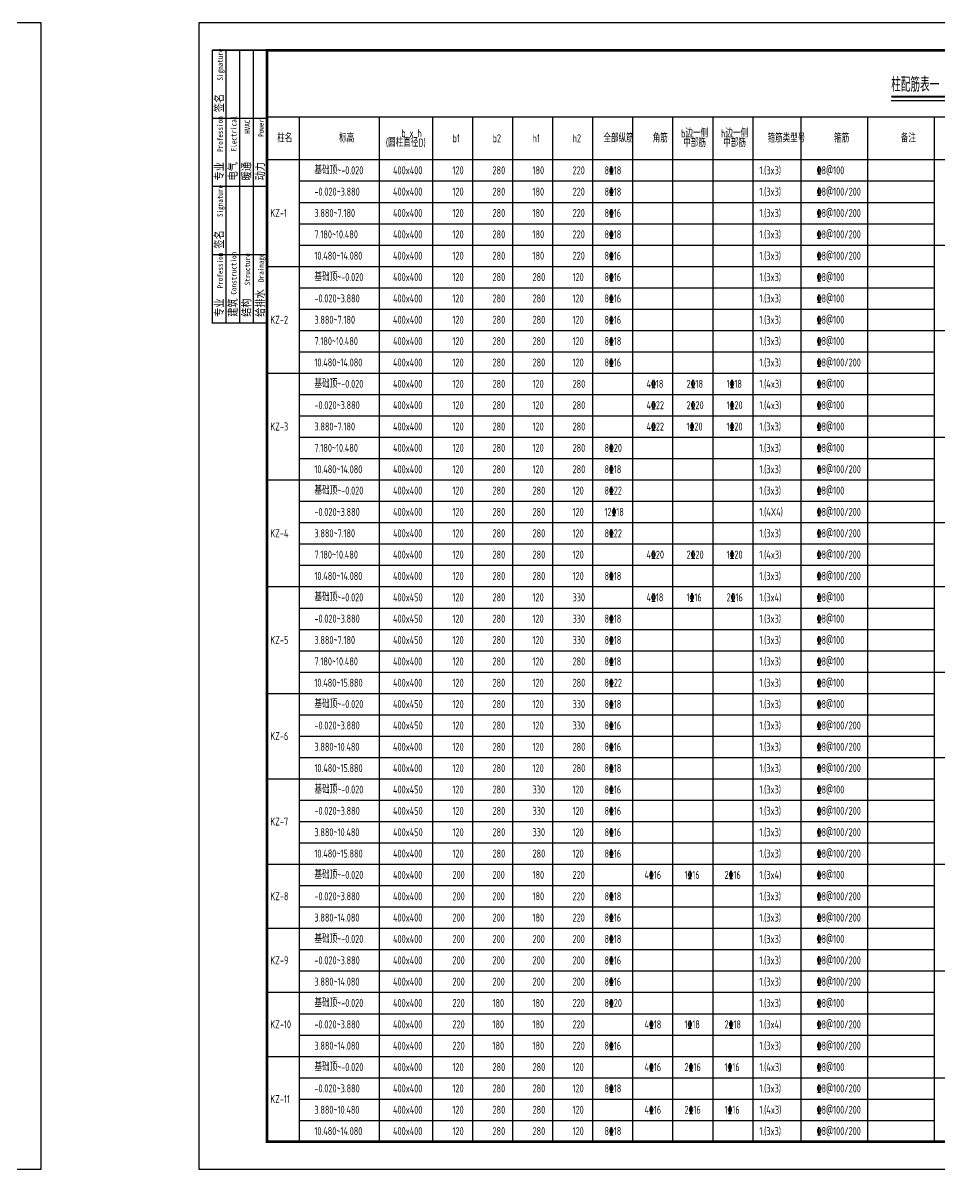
# Model space of a CAD drawing. Extents: x 1051052 to 1482120, y -981644 to -673261.
# Drawn here: x 1225440 to 1259018, y -870229 to -828229 of the extents above; entities that cross this region are included whole.
import ezdxf
from ezdxf.enums import TextEntityAlignment as Align

# ---------------------------------------------------------------- set-up
doc = ezdxf.new("R2010")
doc.units = 0
doc.header["$LTSCALE"] = 1000
doc.header["$MEASUREMENT"] = 0
for name, color, linetype in [('DIM_SYMB', 3, 'Continuous'), ('PUB_TEXT', 7, 'Continuous'), ('TK', 142, 'Continuous'), ('填充', 8, 'Continuous')]:
    doc.layers.add(name, color=color, linetype=linetype)
doc.layers.add('TAB', color=7, linetype='Continuous', lineweight=25)
doc.layers.add('TAB-TEXT', color=7, linetype='Continuous', lineweight=25)
doc.styles.add('FromPkpm', font='Pkpmeng', dxfattribs={"width": 0.7, "bigfont": 'hztxt'})
doc.styles.add('HYZT1', font='', dxfattribs={"width": 0.8})
doc.styles.get("Standard").update_dxf_attribs({"font": 'tssdeng.shx', "width": 0.7, "bigfont": '0hztxt.shx'})
doc.styles.get('HYZT1').set_extended_font_data('SimSun')

# ---------------------------------------------------------------- blocks, each defined once
blk = doc.blocks.new('A$C71AA4010')
at = {"layer": 'TK'}
for p, q in [((500, -11000), (500, -1000)), ((2500, -1000), (500, -1000)), ((1000, -11000), (1000, -1000)), ((1500, -11000), (1500, -1000)), ((2000, -11000), (2000, -1000)), ((2500, -3500), (500, -3500)), ((2500, -3500), (500, -3500)), ((2500, -6000), (500, -6000)), ((2500, -8500), (500, -8500)), ((2500, -11000), (500, -11000))]:
    blk.add_line(p, q, dxfattribs=at)
at = {"layer": 'TK', "const_width": 50}
blk.add_lwpolyline([(500, -1000), (2500, -1000), (2500, -11000), (500, -11000)], close=True, dxfattribs=at)
blk.add_lwpolyline([(2500, -4000), (2500, -11000)], dxfattribs=at)
at = {"layer": 'TK', "style": 'HYZT1', "width": 0.8}
for s, height, p in [('Signature', 200, (880, -2113)), ('签名', 300, (895, -3270)), ('Profession', 200, (880, -4728)), ('Electrical', 200, (1380, -4708)), ('HVAC', 200, (1880, -4067)), ('Power', 200, (2380, -4173)), ('专业', 300, (895, -5770)), ('电气', 300, (1395, -5770)), ('暖通', 300, (1895, -5770)), ('动力', 300, (2395, -5770)), ('Signature', 200, (880, -7113)), ('签名', 300, (895, -8270)), ('Profession', 200, (880, -9728)), ('Construction', 200, (1380, -9956)), ('Structure', 200, (1880, -9614)), ('Drainage', 200, (2380, -9494)), ('给排水', 300, (2395, -10770)), ('专业', 300, (895, -10770)), ('建筑', 300, (1395, -10770)), ('结构', 300, (1895, -10770))]:
    blk.add_text(s, height=height, rotation=90, dxfattribs=at).set_placement(p)
blk = doc.blocks.new('A2K')
at = {"layer": 'TK'}
blk.add_lwpolyline([(0, 0), (59400, 0), (59400, 42000), (0, 42000)], close=True, dxfattribs=at)
at = {"layer": 'TK', "const_width": 100}
blk.add_lwpolyline([(2500, 1000), (58400, 1000), (58400, 41000), (2500, 41000)], close=True, dxfattribs=at)
blk.add_blockref('A$C71AA4010', (0, 42000))

msp = doc.modelspace()

# ---------------------------------------------------------------- linework, layer by layer
at = {"layer": 'DIM_SYMB', "const_width": 70}
msp.add_lwpolyline([(1257264.504, -830933.113), (1260161.197, -830933.113)], dxfattribs=at)
at = {"layer": 'DIM_SYMB'}
msp.add_lwpolyline([(1257264.504, -831073.113), (1260161.197, -831073.113)], dxfattribs=at)
at = {"layer": 'TAB'}
for p, q in [((1234387.739, -831673.877), (1234387.738, -863752.277)), ((1234387.739, -831673.877), (1258837.739, -831673.877)), ((1235561.339, -831673.877), (1235561.338, -869229.077)), ((1238495.339, -831673.877), (1238495.338, -869229.077)), ((1240451.339, -831673.877), (1240451.338, -869229.077)), ((1241918.339, -831673.877), (1241918.338, -869229.077)), ((1243385.339, -831673.877), (1243385.338, -869229.077)), ((1244852.339, -831673.877), (1244852.338, -869229.077)), ((1246319.339, -831673.877), (1246319.338, -869229.077)), ((1247786.339, -831673.877), (1247786.338, -869229.077)), ((1249253.339, -831673.877), (1249253.338, -869229.077)), ((1250720.339, -831673.877), (1250720.338, -869229.077)), ((1252187.339, -831673.877), (1252187.338, -869229.077)), ((1253947.739, -831673.877), (1253947.738, -869229.077)), ((1256392.739, -831673.877), (1256392.737, -869229.077)), ((1258837.739, -831673.877), (1258837.738, -863752.277)), ((1258837.739, -831673.877), (1283287.739, -831673.877)), ((1258837.739, -831673.877), (1258837.739, -869229.077)), ((1234387.739, -833238.677), (1283287.739, -833238.677)), ((1235561.339, -834021.077), (1258837.739, -834021.077)), ((1235561.339, -834803.477), (1258837.739, -834803.477)), ((1235561.339, -835585.877), (1258837.739, -835585.877)), ((1235561.339, -836368.277), (1258837.739, -836368.277)), ((1258837.739, -836368.275), (1283287.739, -836368.275)), ((1234387.739, -837150.677), (1258837.739, -837150.677)), ((1235561.339, -837933.077), (1258837.739, -837933.077)), ((1235561.339, -838715.477), (1258837.739, -838715.477)), ((1235561.339, -839497.877), (1258837.739, -839497.877)), ((1258837.739, -839497.875), (1283287.739, -839497.875)), ((1235561.339, -840280.277), (1258837.739, -840280.277)), ((1234387.739, -841062.677), (1258837.739, -841062.677)), ((1235561.339, -841845.077), (1258837.739, -841845.077)), ((1235561.339, -842627.477), (1258837.739, -842627.477)), ((1235561.339, -843409.877), (1258837.739, -843409.877)), ((1258837.739, -843409.875), (1283287.739, -843409.875)), ((1235561.339, -844192.277), (1258837.739, -844192.277)), ((1234387.739, -844974.677), (1258837.739, -844974.677)), ((1235561.339, -845757.077), (1258837.739, -845757.077)), ((1235561.339, -846539.477), (1258837.739, -846539.477)), ((1258837.739, -846539.475), (1283287.739, -846539.475)), ((1235561.339, -847321.877), (1258837.739, -847321.877)), ((1235561.339, -848104.277), (1258837.739, -848104.277)), ((1234387.738, -848886.677), (1258837.739, -848886.677)), ((1258837.739, -848886.675), (1283287.739, -848886.675)), ((1235561.339, -849669.077), (1258837.739, -849669.077)), ((1235561.339, -850451.477), (1258837.739, -850451.477)), ((1235561.338, -851233.877), (1258837.739, -851233.877)), ((1235561.338, -852016.277), (1258837.739, -852016.277)), ((1258837.739, -852016.275), (1283287.739, -852016.275)), ((1234387.738, -852798.677), (1258837.739, -852798.677)), ((1235561.338, -853581.077), (1258837.738, -853581.077)), ((1235561.338, -854363.477), (1258837.738, -854363.477)), ((1235561.338, -855145.877), (1258837.738, -855145.877)), ((1258837.739, -855145.875), (1283287.739, -855145.875)), ((1234387.738, -855928.277), (1258837.738, -855928.277)), ((1235561.338, -856710.677), (1258837.738, -856710.677)), ((1235561.338, -857493.077), (1258837.738, -857493.077)), ((1235561.338, -858275.477), (1258837.738, -858275.477)), ((1234387.738, -859057.877), (1258837.738, -859057.877)), ((1258837.739, -859057.875), (1283287.739, -859057.875)), ((1235561.338, -859840.277), (1258837.738, -859840.277)), ((1235561.338, -860622.677), (1258837.738, -860622.677)), ((1234387.738, -861405.077), (1258837.738, -861405.077)), ((1235561.338, -862187.477), (1258837.738, -862187.477)), ((1235561.338, -862969.877), (1258837.738, -862969.877)), ((1258837.739, -862969.875), (1283287.739, -862969.875)), ((1234387.738, -863752.277), (1258837.738, -863752.277)), ((1234387.738, -863752.277), (1258837.738, -863752.277)), ((1235561.338, -864534.677), (1258837.738, -864534.677)), ((1235561.338, -865317.077), (1258837.738, -865317.077)), ((1234387.738, -866099.477), (1258837.738, -866099.477)), ((1235561.338, -866881.877), (1258837.738, -866881.877)), ((1258837.739, -866881.877), (1283287.732, -866881.877)), ((1235561.338, -867664.277), (1258837.738, -867664.277)), ((1235561.338, -868446.677), (1258837.738, -868446.677)), ((1234387.738, -869229.077), (1258837.738, -869229.077))]:
    msp.add_line(p, q, dxfattribs=at)

# ---------------------------------------------------------------- block references
at = {"layer": '填充'}
for p in [(1166707.18, -870229.077), (1231887.738, -870229.077)]:
    msp.add_blockref('A2K', p, dxfattribs=at)

# ---------------------------------------------------------------- texts
at = {"layer": 'PUB_TEXT', "color": 7, "width": 0.7}
msp.add_text('柱配筋表一', height=529.1339, dxfattribs=at).set_placement((1257264.504, -830749.018))
at = {"layer": 'TAB-TEXT', "style": 'FromPkpm', "width": 0.7}
for s, p in [('柱名', (1234759.797, -832456.277)), ('标高', (1237028.339, -832456.277)), ('b1', (1241184.839, -832456.277)), ('b2', (1242651.839, -832456.277)), ('h1', (1244118.839, -832456.277)), ('h2', (1245585.839, -832456.277)), ('全部纵筋', (1246714.831, -832456.277)), ('角筋', (1248519.839, -832456.277)), ('箍筋类型号', (1252729.531, -832456.277)), ('箍筋', (1255170.239, -832456.277)), ('备注', (1257615.239, -832456.277)), ('基础顶~-0.020', (1236124.35, -833629.877)), ('400x400', (1239004.733, -833629.877)), ('120', (1241184.839, -833629.877)), ('280', (1242651.839, -833629.877)), ('180', (1244118.839, -833629.877)), ('220', (1245585.839, -833629.877)), ('8%%13218', (1246754.848, -833629.877)), ('1.(3x3)', (1252431.607, -833629.877)), ('%%1328@100', (1254534.307, -833629.877)), ('-0.020~3.880', (1236124.35, -834412.277)), ('400x400', (1239004.733, -834412.277)), ('120', (1241184.839, -834412.277)), ('280', (1242651.839, -834412.277)), ('180', (1244118.839, -834412.277)), ('220', (1245585.839, -834412.277)), ('8%%13218', (1246754.848, -834412.277)), ('1.(3x3)', (1252431.607, -834412.277)), ('%%1328@100/200', (1254534.307, -834412.277)), ('KZ-1', (1234505.933, -835194.677)), ('3.880~7.180', (1236124.35, -835194.677)), ('400x400', (1239004.733, -835194.677)), ('120', (1241184.839, -835194.677)), ('280', (1242651.839, -835194.677)), ('180', (1244118.839, -835194.677)), ('220', (1245585.839, -835194.677)), ('8%%13216', (1246754.848, -835194.677)), ('1.(3x3)', (1252431.607, -835194.677)), ('%%1328@100/200', (1254534.307, -835194.677)), ('1.(3x3)', (1252431.607, -835977.077)), ('%%1328@100/200', (1254534.307, -835977.077)), ('7.180~10.480', (1236124.35, -835977.077)), ('400x400', (1239004.733, -835977.077)), ('120', (1241184.839, -835977.077)), ('280', (1242651.839, -835977.077)), ('180', (1244118.839, -835977.077)), ('220', (1245585.839, -835977.077)), ('8%%13218', (1246754.848, -835977.077)), ('10.480~14.080', (1236124.35, -836759.477)), ('400x400', (1239004.733, -836759.477)), ('120', (1241184.839, -836759.477)), ('280', (1242651.839, -836759.477)), ('180', (1244118.839, -836759.477)), ('220', (1245585.839, -836759.477)), ('8%%13216', (1246754.848, -836759.477)), ('1.(3x3)', (1252431.607, -836759.477)), ('%%1328@100/200', (1254534.307, -836759.477)), ('基础顶~-0.020', (1236124.35, -837541.877)), ('400x400', (1239004.733, -837541.877)), ('120', (1241184.839, -837541.877)), ('280', (1242651.839, -837541.877)), ('280', (1244118.839, -837541.877)), ('120', (1245585.839, -837541.877)), ('8%%13216', (1246754.848, -837541.877)), ('1.(3x3)', (1252431.607, -837541.877)), ('%%1328@100', (1254534.307, -837541.877)), ('-0.020~3.880', (1236124.35, -838324.277)), ('400x400', (1239004.733, -838324.277)), ('120', (1241184.839, -838324.277)), ('280', (1242651.839, -838324.277)), ('280', (1244118.839, -838324.277)), ('120', (1245585.839, -838324.277)), ('8%%13216', (1246754.848, -838324.277)), ('1.(3x3)', (1252431.607, -838324.277)), ('%%1328@100', (1254534.307, -838324.277)), ('KZ-2', (1234505.933, -839106.677)), ('3.880~7.180', (1236124.35, -839106.677)), ('400x400', (1239004.733, -839106.677)), ('120', (1241184.839, -839106.677)), ('280', (1242651.839, -839106.677)), ('280', (1244118.839, -839106.677)), ('120', (1245585.839, -839106.677)), ('8%%13216', (1246754.848, -839106.677)), ('1.(3x3)', (1252431.607, -839106.677)), ('%%1328@100', (1254534.307, -839106.677)), ('7.180~10.480', (1236124.35, -839889.077)), ('400x400', (1239004.733, -839889.077)), ('120', (1241184.839, -839889.077)), ('280', (1242651.839, -839889.077)), ('280', (1244118.839, -839889.077)), ('120', (1245585.839, -839889.077)), ('8%%13218', (1246754.848, -839889.077)), ('1.(3x3)', (1252431.607, -839889.077)), ('%%1328@100', (1254534.307, -839889.077)), ('10.480~14.080', (1236124.35, -840671.477)), ('400x400', (1239004.733, -840671.477)), ('120', (1241184.839, -840671.477)), ('280', (1242651.839, -840671.477)), ('280', (1244118.839, -840671.477)), ('120', (1245585.839, -840671.477)), ('8%%13216', (1246754.848, -840671.477)), ('1.(3x3)', (1252431.607, -840671.477)), ('%%1328@100/200', (1254534.307, -840671.477)), ('基础顶~-0.020', (1236124.35, -841453.877)), ('400x400', (1239004.733, -841453.877)), ('120', (1241184.839, -841453.877)), ('280', (1242651.839, -841453.877)), ('120', (1244118.839, -841453.877)), ('280', (1245585.839, -841453.877)), ('4%%13218', (1248297.26, -841453.877)), ('2%%13218', (1249764.26, -841453.877)), ('1%%13218', (1251231.26, -841453.877)), ('1.(4x3)', (1252431.607, -841453.877)), ('%%1328@100', (1254534.307, -841453.877)), ('-0.020~3.880', (1236124.35, -842236.277)), ('400x400', (1239004.733, -842236.277)), ('120', (1241184.839, -842236.277)), ('280', (1242651.839, -842236.277)), ('120', (1244118.839, -842236.277)), ('280', (1245585.839, -842236.277)), ('4%%13222', (1248297.26, -842236.277)), ('2%%13220', (1249764.26, -842236.277)), ('1%%13220', (1251231.26, -842236.277)), ('1.(4x3)', (1252431.607, -842236.277)), ('%%1328@100', (1254534.307, -842236.277)), ('KZ-3', (1234505.933, -843018.677)), ('3.880~7.180', (1236124.35, -843018.677)), ('400x400', (1239004.733, -843018.677)), ('120', (1241184.839, -843018.677)), ('280', (1242651.839, -843018.677)), ('120', (1244118.839, -843018.677)), ('280', (1245585.839, -843018.677)), ('4%%13222', (1248297.26, -843018.677)), ('1%%13220', (1249764.26, -843018.677)), ('1%%13220', (1251231.26, -843018.677)), ('1.(3x3)', (1252431.607, -843018.677)), ('%%1328@100', (1254534.307, -843018.677)), ('7.180~10.480', (1236124.35, -843801.077)), ('400x400', (1239004.733, -843801.077)), ('120', (1241184.839, -843801.077)), ('280', (1242651.839, -843801.077)), ('120', (1244118.839, -843801.077)), ('280', (1245585.839, -843801.077)), ('8%%13220', (1246754.848, -843801.077)), ('1.(3x3)', (1252431.607, -843801.077)), ('%%1328@100', (1254534.307, -843801.077)), ('10.480~14.080', (1236124.35, -844583.477)), ('400x400', (1239004.733, -844583.477)), ('120', (1241184.839, -844583.477)), ('280', (1242651.839, -844583.477)), ('120', (1244118.839, -844583.477)), ('280', (1245585.839, -844583.477)), ('8%%13218', (1246754.848, -844583.477)), ('1.(3x3)', (1252431.607, -844583.477)), ('%%1328@100/200', (1254534.307, -844583.477)), ('基础顶~-0.020', (1236124.35, -845365.877)), ('400x400', (1239004.733, -845365.877)), ('120', (1241184.839, -845365.877)), ('280', (1242651.839, -845365.877)), ('280', (1244118.839, -845365.877)), ('120', (1245585.839, -845365.877)), ('8%%13222', (1246754.848, -845365.877)), ('1.(3x3)', (1252431.607, -845365.877)), ('%%1328@100', (1254534.307, -845365.877)), ('-0.020~3.880', (1236124.35, -846148.277)), ('400x400', (1239004.733, -846148.277)), ('120', (1241184.839, -846148.277)), ('280', (1242651.839, -846148.277)), ('280', (1244118.839, -846148.277)), ('120', (1245585.839, -846148.277)), ('12%%13218', (1246754.848, -846148.277)), ('1.(4X4)', (1252431.607, -846148.277)), ('%%1328@100/200', (1254534.307, -846148.277)), ('KZ-4', (1234505.933, -846930.677)), ('3.880~7.180', (1236124.35, -846930.677)), ('400x400', (1239004.733, -846930.677)), ('120', (1241184.839, -846930.677)), ('280', (1242651.839, -846930.677)), ('280', (1244118.839, -846930.677)), ('120', (1245585.839, -846930.677)), ('8%%13222', (1246754.848, -846930.677)), ('1.(3x3)', (1252431.607, -846930.677)), ('%%1328@100/200', (1254534.307, -846930.677)), ('1.(4x3)', (1252431.607, -847713.077)), ('%%1328@100/200', (1254534.307, -847713.077)), ('7.180~10.480', (1236124.35, -847713.077)), ('400x400', (1239004.733, -847713.077)), ('120', (1241184.839, -847713.077)), ('280', (1242651.839, -847713.077)), ('280', (1244118.839, -847713.077)), ('120', (1245585.839, -847713.077)), ('4%%13220', (1248297.26, -847713.077)), ('2%%13220', (1249764.26, -847713.077)), ('1%%13220', (1251231.26, -847713.077)), ('10.480~14.080', (1236124.35, -848495.477)), ('400x400', (1239004.733, -848495.477)), ('120', (1241184.839, -848495.477)), ('280', (1242651.839, -848495.477)), ('280', (1244118.839, -848495.477)), ('120', (1245585.839, -848495.477)), ('8%%13218', (1246754.848, -848495.477)), ('1.(3x3)', (1252431.607, -848495.477)), ('%%1328@100/200', (1254534.307, -848495.477)), ('基础顶~-0.020', (1236124.35, -849277.877)), ('400x450', (1239004.733, -849277.877)), ('120', (1241184.839, -849277.877)), ('280', (1242651.839, -849277.877)), ('120', (1244118.839, -849277.877)), ('330', (1245585.839, -849277.877)), ('4%%13218', (1248297.26, -849277.877)), ('1%%13216', (1249764.26, -849277.877)), ('2%%13216', (1251231.26, -849277.877)), ('1.(3x4)', (1252431.607, -849277.877)), ('%%1328@100', (1254534.307, -849277.877)), ('-0.020~3.880', (1236124.35, -850060.277)), ('400x450', (1239004.733, -850060.277)), ('120', (1241184.839, -850060.277)), ('280', (1242651.839, -850060.277)), ('120', (1244118.839, -850060.277)), ('330', (1245585.839, -850060.277)), ('8%%13218', (1246754.848, -850060.277)), ('1.(3x3)', (1252431.607, -850060.277)), ('%%1328@100', (1254534.307, -850060.277)), ('KZ-5', (1234505.933, -850842.677)), ('3.880~7.180', (1236124.35, -850842.677)), ('400x450', (1239004.733, -850842.677)), ('120', (1241184.839, -850842.677)), ('280', (1242651.839, -850842.677)), ('120', (1244118.839, -850842.677)), ('330', (1245585.839, -850842.677)), ('8%%13218', (1246754.848, -850842.677)), ('1.(3x3)', (1252431.607, -850842.677)), ('%%1328@100', (1254534.307, -850842.677)), ('7.180~10.480', (1236124.35, -851625.077)), ('400x400', (1239004.733, -851625.077)), ('120', (1241184.839, -851625.077)), ('280', (1242651.839, -851625.077)), ('120', (1244118.839, -851625.077)), ('280', (1245585.839, -851625.077)), ('8%%13218', (1246754.848, -851625.077)), ('1.(3x3)', (1252431.607, -851625.077)), ('%%1328@100', (1254534.307, -851625.077)), ('10.480~15.880', (1236124.35, -852407.477)), ('400x400', (1239004.733, -852407.477)), ('120', (1241184.839, -852407.477)), ('280', (1242651.839, -852407.477)), ('120', (1244118.839, -852407.477)), ('280', (1245585.839, -852407.477)), ('8%%13222', (1246754.848, -852407.477)), ('1.(3x3)', (1252431.607, -852407.477)), ('%%1328@100', (1254534.307, -852407.477)), ('基础顶~-0.020', (1236124.35, -853189.877)), ('1.(3x3)', (1252431.607, -853189.877)), ('%%1328@100', (1254534.307, -853189.877)), ('400x450', (1239004.733, -853189.877)), ('120', (1241184.839, -853189.877)), ('280', (1242651.839, -853189.877)), ('120', (1244118.839, -853189.877)), ('330', (1245585.839, -853189.877)), ('8%%13218', (1246754.848, -853189.877)), ('-0.020~3.880', (1236124.35, -853972.277)), ('400x450', (1239004.733, -853972.277)), ('120', (1241184.839, -853972.277)), ('280', (1242651.839, -853972.277)), ('120', (1244118.839, -853972.277)), ('330', (1245585.839, -853972.277)), ('8%%13216', (1246754.848, -853972.277)), ('1.(3x3)', (1252431.607, -853972.277)), ('%%1328@100/200', (1254534.307, -853972.277)), ('KZ-6', (1234505.933, -854363.477)), ('3.880~10.480', (1236124.35, -854754.677)), ('400x400', (1239004.733, -854754.677)), ('120', (1241184.839, -854754.677)), ('280', (1242651.839, -854754.677)), ('120', (1244118.839, -854754.677)), ('280', (1245585.839, -854754.677)), ('8%%13216', (1246754.848, -854754.677)), ('1.(3x3)', (1252431.607, -854754.677)), ('%%1328@100/200', (1254534.307, -854754.677)), ('10.480~15.880', (1236124.35, -855537.077)), ('400x400', (1239004.733, -855537.077)), ('120', (1241184.839, -855537.077)), ('280', (1242651.839, -855537.077)), ('120', (1244118.839, -855537.077)), ('280', (1245585.839, -855537.077)), ('8%%13218', (1246754.848, -855537.077)), ('1.(3x3)', (1252431.607, -855537.077)), ('%%1328@100/200', (1254534.307, -855537.077)), ('基础顶~-0.020', (1236124.35, -856319.477)), ('400x450', (1239004.733, -856319.477)), ('120', (1241184.839, -856319.477)), ('280', (1242651.839, -856319.477)), ('330', (1244118.839, -856319.477)), ('120', (1245585.839, -856319.477)), ('8%%13216', (1246754.848, -856319.477)), ('1.(3x3)', (1252431.607, -856319.477)), ('%%1328@100', (1254534.307, -856319.477)), ('-0.020~3.880', (1236124.35, -857101.877)), ('400x450', (1239004.733, -857101.877)), ('120', (1241184.839, -857101.877)), ('280', (1242651.839, -857101.877)), ('330', (1244118.839, -857101.877)), ('120', (1245585.839, -857101.877)), ('8%%13216', (1246754.848, -857101.877)), ('1.(3x3)', (1252431.607, -857101.877)), ('%%1328@100/200', (1254534.307, -857101.877)), ('KZ-7', (1234505.933, -857493.077)), ('3.880~10.480', (1236124.35, -857884.277)), ('400x450', (1239004.733, -857884.277)), ('120', (1241184.839, -857884.277)), ('280', (1242651.839, -857884.277)), ('330', (1244118.839, -857884.277)), ('120', (1245585.839, -857884.277)), ('8%%13216', (1246754.848, -857884.277)), ('1.(3x3)', (1252431.607, -857884.277)), ('%%1328@100/200', (1254534.307, -857884.277)), ('%%1328@100/200', (1254534.307, -858666.677)), ('10.480~15.880', (1236124.35, -858666.677)), ('400x400', (1239004.733, -858666.677)), ('120', (1241184.839, -858666.677)), ('280', (1242651.839, -858666.677)), ('280', (1244118.839, -858666.677)), ('120', (1245585.839, -858666.677)), ('8%%13216', (1246754.848, -858666.677)), ('1.(3x3)', (1252431.607, -858666.677)), ('基础顶~-0.020', (1236124.35, -859449.077)), ('400x400', (1239004.733, -859449.077)), ('200', (1241184.839, -859449.077)), ('200', (1242651.839, -859449.077)), ('180', (1244118.839, -859449.077)), ('220', (1245585.839, -859449.077)), ('4%%13216', (1248221.977, -859449.077)), ('1%%13216', (1249688.977, -859449.077)), ('2%%13216', (1251155.977, -859449.077)), ('1.(3x4)', (1252431.607, -859449.077)), ('%%1328@100', (1254534.307, -859449.077)), ('KZ-8', (1234505.933, -860231.477)), ('-0.020~3.880', (1236124.35, -860231.477)), ('400x400', (1239004.733, -860231.477)), ('200', (1241184.839, -860231.477)), ('200', (1242651.839, -860231.477)), ('180', (1244118.839, -860231.477)), ('220', (1245585.839, -860231.477)), ('8%%13218', (1246754.848, -860231.477)), ('1.(3x3)', (1252431.607, -860231.477)), ('%%1328@100/200', (1254534.307, -860231.477)), ('3.880~14.080', (1236124.35, -861013.877)), ('400x400', (1239004.733, -861013.877)), ('200', (1241184.839, -861013.877)), ('200', (1242651.839, -861013.877)), ('180', (1244118.839, -861013.877)), ('220', (1245585.839, -861013.877)), ('8%%13216', (1246754.848, -861013.877)), ('1.(3x3)', (1252431.607, -861013.877)), ('%%1328@100/200', (1254534.307, -861013.877)), ('基础顶~-0.020', (1236124.35, -861796.277)), ('400x400', (1239004.733, -861796.277)), ('200', (1241184.839, -861796.277)), ('200', (1242651.839, -861796.277)), ('200', (1244118.839, -861796.277)), ('200', (1245585.839, -861796.277)), ('8%%13218', (1246754.848, -861796.277)), ('1.(3x3)', (1252431.607, -861796.277)), ('%%1328@100', (1254534.307, -861796.277)), ('KZ-9', (1234505.933, -862578.677)), ('-0.020~3.880', (1236124.35, -862578.677)), ('400x400', (1239004.733, -862578.677)), ('200', (1241184.839, -862578.677)), ('200', (1242651.839, -862578.677)), ('200', (1244118.839, -862578.677)), ('200', (1245585.839, -862578.677)), ('8%%13216', (1246754.848, -862578.677)), ('1.(3x3)', (1252431.607, -862578.677)), ('%%1328@100/200', (1254534.307, -862578.677)), ('3.880~14.080', (1236124.35, -863361.077)), ('400x400', (1239004.733, -863361.077)), ('200', (1241184.839, -863361.077)), ('200', (1242651.839, -863361.077)), ('200', (1244118.839, -863361.077)), ('200', (1245585.839, -863361.077)), ('8%%13216', (1246754.848, -863361.077)), ('1.(3x3)', (1252431.607, -863361.077)), ('%%1328@100/200', (1254534.307, -863361.077)), ('基础顶~-0.020', (1236124.348, -864143.477)), ('400x400', (1239004.732, -864143.477)), ('220', (1241184.838, -864143.477)), ('180', (1242651.838, -864143.477)), ('180', (1244118.838, -864143.477)), ('220', (1245585.838, -864143.477)), ('8%%13220', (1246754.846, -864143.477)), ('1.(3x3)', (1252431.606, -864143.477)), ('%%1328@100', (1254534.306, -864143.477)), ('KZ-10', (1234505.932, -864925.877)), ('-0.020~3.880', (1236124.348, -864925.877)), ('400x400', (1239004.732, -864925.877)), ('220', (1241184.838, -864925.877)), ('180', (1242651.838, -864925.877)), ('180', (1244118.838, -864925.877)), ('220', (1245585.838, -864925.877)), ('4%%13218', (1248221.975, -864925.877)), ('1%%13218', (1249688.975, -864925.877)), ('2%%13218', (1251155.975, -864925.877)), ('1.(3x4)', (1252431.606, -864925.877)), ('%%1328@100/200', (1254534.306, -864925.877)), ('3.880~14.080', (1236124.348, -865708.277)), ('400x400', (1239004.732, -865708.277)), ('220', (1241184.838, -865708.277)), ('180', (1242651.838, -865708.277)), ('180', (1244118.838, -865708.277)), ('220', (1245585.838, -865708.277)), ('8%%13216', (1246754.846, -865708.277)), ('1.(3x3)', (1252431.606, -865708.277)), ('%%1328@100/200', (1254534.306, -865708.277)), ('基础顶~-0.020', (1236124.348, -866490.677)), ('400x400', (1239004.732, -866490.677)), ('120', (1241184.838, -866490.677)), ('280', (1242651.838, -866490.677)), ('280', (1244118.838, -866490.677)), ('120', (1245585.838, -866490.677)), ('4%%13216', (1248221.975, -866490.677)), ('2%%13216', (1249688.975, -866490.677)), ('1%%13216', (1251155.975, -866490.677)), ('1.(4x3)', (1252431.606, -866490.677)), ('%%1328@100', (1254534.306, -866490.677)), ('-0.020~3.880', (1236124.348, -867273.077)), ('400x400', (1239004.732, -867273.077)), ('120', (1241184.838, -867273.077)), ('280', (1242651.838, -867273.077)), ('280', (1244118.838, -867273.077)), ('120', (1245585.838, -867273.077)), ('8%%13218', (1246754.846, -867273.077)), ('1.(3x3)', (1252431.606, -867273.077)), ('%%1328@100/200', (1254534.306, -867273.077)), ('KZ-11', (1234505.932, -867664.277)), ('3.880~10.480', (1236124.348, -868055.477)), ('400x400', (1239004.732, -868055.477)), ('120', (1241184.838, -868055.477)), ('280', (1242651.838, -868055.477)), ('280', (1244118.838, -868055.477)), ('120', (1245585.838, -868055.477)), ('4%%13216', (1248221.975, -868055.477)), ('2%%13216', (1249688.975, -868055.477)), ('1%%13216', (1251155.975, -868055.477)), ('1.(4x3)', (1252431.606, -868055.477)), ('%%1328@100/200', (1254534.306, -868055.477)), ('10.480~14.080', (1236124.348, -868837.877)), ('400x400', (1239004.732, -868837.877)), ('120', (1241184.838, -868837.877)), ('280', (1242651.838, -868837.877)), ('280', (1244118.838, -868837.877)), ('120', (1245585.838, -868837.877)), ('8%%13218', (1246754.846, -868837.877)), ('1.(3x3)', (1252431.606, -868837.877)), ('%%1328@100/200', (1254534.306, -868837.877))]:
    msp.add_text(s, height=293.4, dxfattribs=at).set_placement(p, align=Align.MIDDLE_LEFT)
at = {"layer": 'TAB-TEXT', "char_height": 293.4, "attachment_point": 5, "line_spacing_factor": 0.72, "style": 'FromPkpm'}
for s, insert, width in [('{\\W0.70;   b x h\\P(圆柱直径D)}', (1239473.339, -832456.277), 1956), ('{\\W0.70; b边一侧\\P 中部筋}', (1249986.839, -832456.277), 1467), ('{\\W0.70; h边一侧\\P 中部筋}', (1251453.839, -832456.277), 1467)]:
    msp.add_mtext(s, dxfattribs=dict(at, insert=insert, width=width))

doc.saveas('drawing.dxf')
